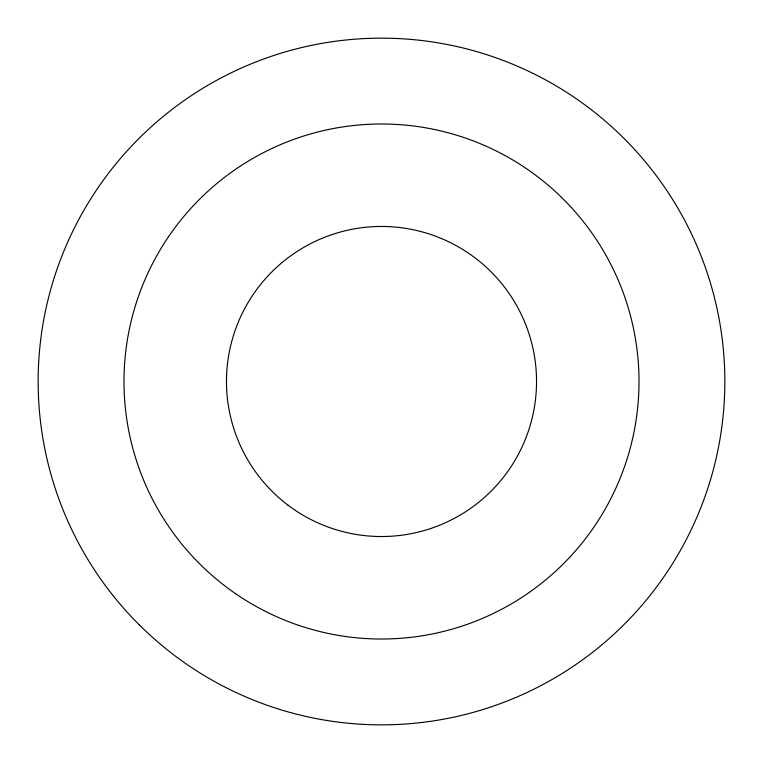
<?xml version="1.0" encoding="UTF-8"?>
<svg xmlns="http://www.w3.org/2000/svg" width="763" height="763" viewBox="0 0 763 763"><rect width="100%" height="100%" fill="white"/><g stroke="black" fill="none" stroke-linecap="round" stroke-linejoin="round"><path stroke-width="1.14" d="M235.767 593.814A257.512 257.512 0 0 0 638.23 401.548A257.512 257.512 0 0 0 270.503 149.138A257.512 257.512 0 0 0 235.767 593.814M287.956 505.125A155.032 155.032 0 0 0 535.34 400.699A155.032 155.032 0 0 0 321.204 238.676A155.032 155.032 0 0 0 287.956 505.125M139.362 624.935A343.35 343.35 0 0 0 713.386 469.474A343.35 343.35 0 0 0 291.743 50.091A343.35 343.35 0 0 0 139.362 624.935"/></g></svg>
